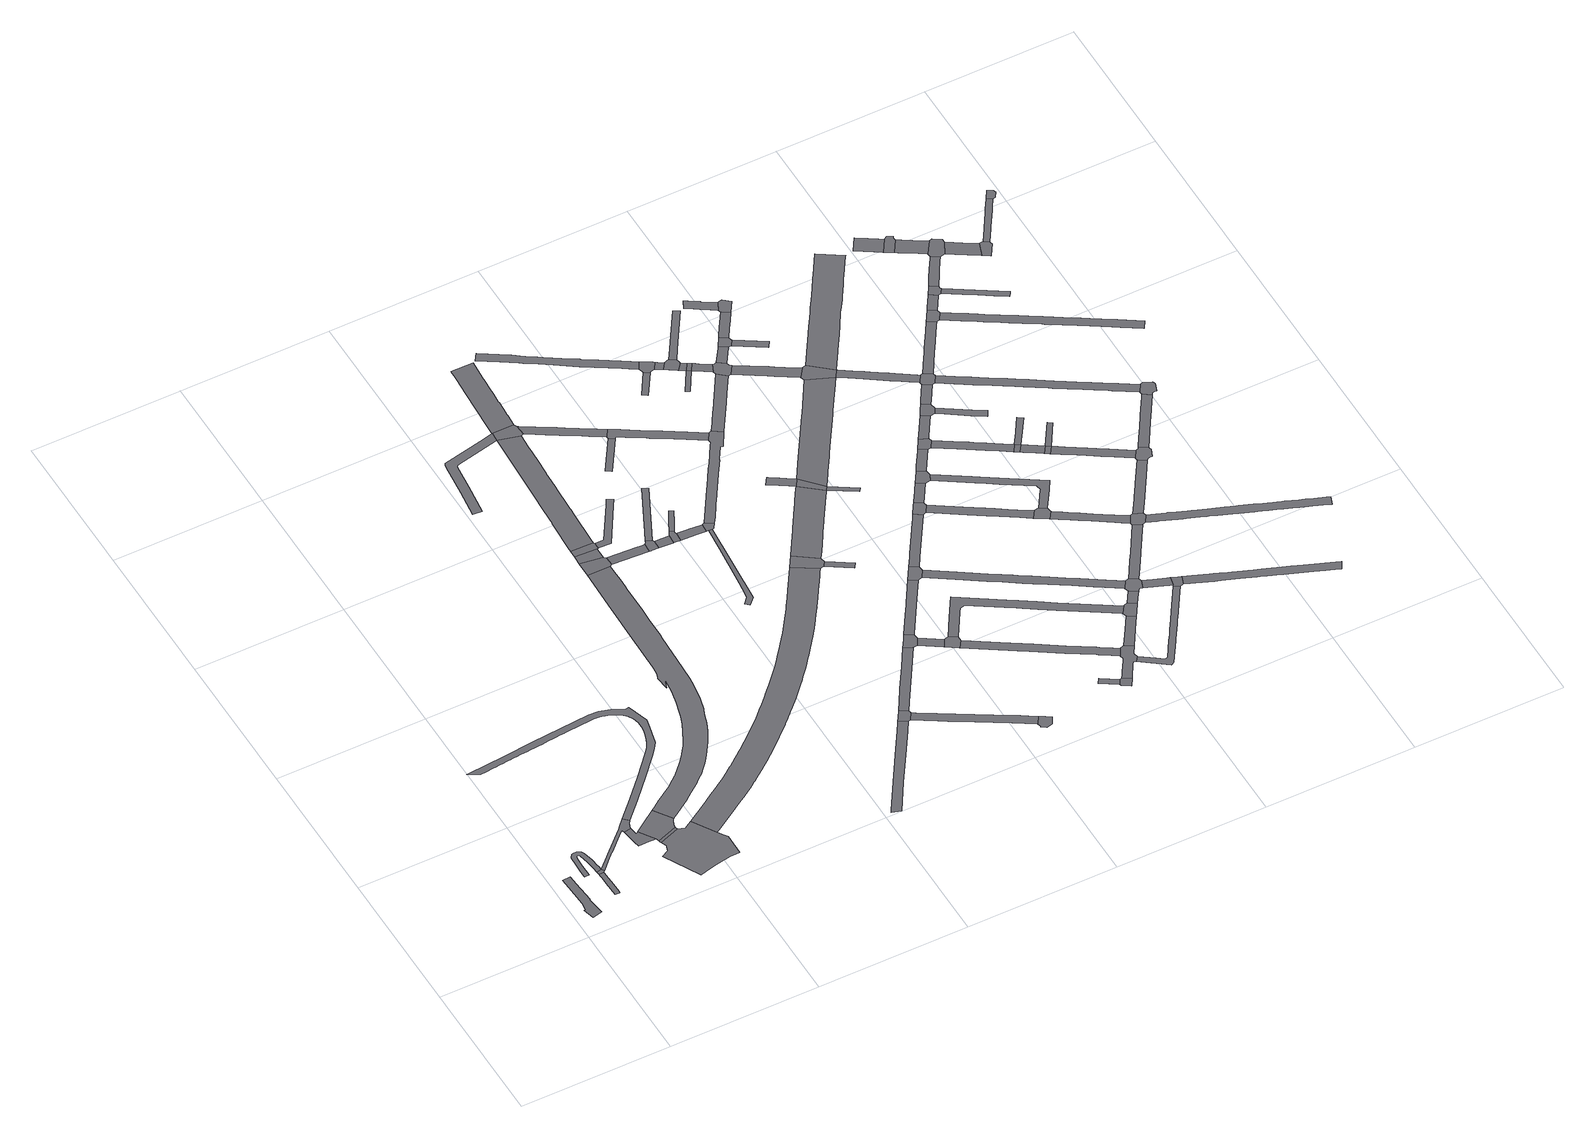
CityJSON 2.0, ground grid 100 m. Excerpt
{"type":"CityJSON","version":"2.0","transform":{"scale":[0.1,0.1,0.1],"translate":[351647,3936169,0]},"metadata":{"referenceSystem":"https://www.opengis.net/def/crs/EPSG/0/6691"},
"CityObjects":{
"road1":{"type":"Road","attributes":{"RoadStructureAttribute.sectionType":"1"},"geometry":[{"type":"MultiSurface","lod":"1","boundaries":[[[0,1,2,3,4,5,6,7,8,9,10,11,12,13,14,15]]]}]},
"road2":{"type":"Road","attributes":{"RoadStructureAttribute.sectionType":"1"},"geometry":[{"type":"MultiSurface","lod":"1","boundaries":[[[16,17,18,19,20,21,22,23,24,25,26]]]}]},
"road3":{"type":"Road","attributes":{"RoadStructureAttribute.sectionType":"1"},"geometry":[{"type":"MultiSurface","lod":"1","boundaries":[[[27,28,29,30,31,32,33,34,35,36,37,38,39,40,41,42,43,44,45,46,47,48,49,50,51,52,53,54]]]}]},
"road4":{"type":"Road","geometry":[{"type":"MultiSurface","lod":"1","boundaries":[[[16,26,55,56,27,54]]]}]},
"road5":{"type":"Road","attributes":{"RoadStructureAttribute.sectionType":"1"},"geometry":[{"type":"MultiSurface","lod":"1","boundaries":[[[57,58,59,60,61,62,63,64,65,66,67,68,69,70,71,72,73,27,56]]]}]},
"road6":{"type":"Road","geometry":[{"type":"MultiSurface","lod":"1","boundaries":[[[62,74,75,76,77,78,79,80,81,82,83,63]]]}]},
"road7":{"type":"Road","attributes":{"RoadStructureAttribute.sectionType":"1"},"geometry":[{"type":"MultiSurface","lod":"1","boundaries":[[[68,84,85,86,87,88,89,90,91,92,93,94,95,96,97,98,99,100,101,102,103,104,105,106,107,108,109,110,111,112,113,114,115,116,117,118,119,120,121,122,123,124,125,126,127,128,129,130,131,132,133,134,135,136,137,138,139,140,141,142,143,144,145,146,147,148,149,150,151,152,153,154,155,156,157,158,69]]]}]},
"road8":{"type":"Road","attributes":{"RoadStructureAttribute.sectionType":"1"},"geometry":[{"type":"MultiSurface","lod":"1","boundaries":[[[159,160,161,162,163]]]}]},
"road9":{"type":"Road","geometry":[{"type":"MultiSurface","lod":"1","boundaries":[[[164,165,80,79,166,159,163,167,168,169,170,171,172]]]}]},
"road10":{"type":"Road","geometry":[{"type":"MultiSurface","lod":"1","boundaries":[[[173,174,175,176,177,178,179,180,181,182,183,184,185,162,161,186,187,188,189,190]]]}]},
"road11":{"type":"Road","attributes":{"RoadStructureAttribute.sectionType":"1"},"geometry":[{"type":"MultiSurface","lod":"1","boundaries":[[[191,192,193,194,195,196,197,198,199,200,201,202,203,204,205,206,207,208,209,210,211,212,213,214,215,216,217,218,219,220,221,222,164,172,223,224,225,226,227,228,229,230,231,232,233,234,235,236,237,238,239,240,241,242,243,244,245,246,247,248,249,250,251,252,253,254]]]}]},
"road12":{"type":"Road","attributes":{"RoadStructureAttribute.sectionType":"1"},"geometry":[{"type":"MultiSurface","lod":"1","boundaries":[[[182,255,256,257,258,259,260,261,262,263,264,265,266,267,268,269,270,271,272,273,274,275,276,277,278,279,280,281,282,283,284,285,286,287,288,289,290,291,292,293,294,295,296,297,298,299,300,301,302,303,304,305,306,307,308,309,310,311,312,313,314,315,316,317,318,319,320,321,322,323,324,325,326,327,328,329,330,331,332,333,334,335,336,337,338,339,340,341,342,343,344,345,346,347,348,349,350,351,352,353,354,355,356,357,183]]]}]},
"road13":{"type":"Road","geometry":[{"type":"MultiSurface","lod":"1","boundaries":[[[191,254,358,359,360,361]]]}]},
"road14":{"type":"Road","attributes":{"RoadStructureAttribute.sectionType":"1"},"geometry":[{"type":"MultiSurface","lod":"1","boundaries":[[[360,362,363,364,361]]]}]},
"road15":{"type":"Road","geometry":[{"type":"MultiSurface","lod":"1","boundaries":[[[365,366,364,363,367,368]]]}]},
"road16":{"type":"Road","attributes":{"RoadStructureAttribute.sectionType":"1"},"geometry":[{"type":"MultiSurface","lod":"1","boundaries":[[[369,370,371,372,373,374,375,376,377,378,379,380,381,382]]]}]},
"road17":{"type":"Road","attributes":{"RoadStructureAttribute.sectionType":"1"},"geometry":[{"type":"MultiSurface","lod":"1","boundaries":[[[383,384,385,386,387,388,389,390,391,392,393,394,395]]]}]},
"road18":{"type":"Road","attributes":{"RoadStructureAttribute.sectionType":"1"},"geometry":[{"type":"MultiSurface","lod":"1","boundaries":[[[396,397,398,399,400,359,358,401,402]]]}]},
"road19":{"type":"Road","attributes":{"RoadStructureAttribute.sectionType":"1"},"geometry":[{"type":"MultiSurface","lod":"1","boundaries":[[[403,404,405,406,407,408,409,410,411,366,365,412,413,414,415,416,417,418,419,420,421,422,423,424,425,426,381]]]}]},
"road20":{"type":"Road","attributes":{"RoadStructureAttribute.sectionType":"1"},"geometry":[{"type":"MultiSurface","lod":"1","boundaries":[[[367,427,428,429,430,431,432,433,434,435,436,368]]]}]},
"road21":{"type":"Road","geometry":[{"type":"MultiSurface","lod":"1","boundaries":[[[437,438,439,440,402,401,441,442,443]]]}]},
"road22":{"type":"Road","geometry":[{"type":"MultiSurface","lod":"1","boundaries":[[[381,426,444,445,446,382]]]}]},
"road23":{"type":"Road","geometry":[{"type":"MultiSurface","lod":"1","boundaries":[[[447,448,449,388,387,450,451]]]}]},
"road24":{"type":"Road","attributes":{"RoadStructureAttribute.sectionType":"1"},"geometry":[{"type":"MultiSurface","lod":"1","boundaries":[[[452,453,454,455,456,437,443]]]}]},
"road25":{"type":"Road","geometry":[{"type":"MultiSurface","lod":"1","boundaries":[[[453,457,458,459,460,461,462,454]]]}]},
"road26":{"type":"Road","attributes":{"RoadStructureAttribute.sectionType":"1"},"geometry":[{"type":"MultiSurface","lod":"1","boundaries":[[[463,464,465,466,467,468,469,382,446,470,471,472,473,474,475,476,477,478,479,480,481,482]]]}]},
"road27":{"type":"Road","attributes":{"RoadStructureAttribute.sectionType":"1"},"geometry":[{"type":"MultiSurface","lod":"1","boundaries":[[[483,484,485,439,438]]]}]},
"road28":{"type":"Road","attributes":{"RoadStructureAttribute.sectionType":"1"},"geometry":[{"type":"MultiSurface","lod":"1","boundaries":[[[486,487,488,489,490,491,492,493,494]]]}]},
"road29":{"type":"Road","attributes":{"RoadStructureAttribute.sectionType":"1"},"geometry":[{"type":"MultiSurface","lod":"1","boundaries":[[[495,496,497,498,462,461]]]}]},
"road30":{"type":"Road","attributes":{"RoadStructureAttribute.sectionType":"1"},"geometry":[{"type":"MultiSurface","lod":"1","boundaries":[[[499,500,459,458,501,502,503,504]]]}]},
"road31":{"type":"Road","attributes":{"RoadStructureAttribute.sectionType":"1"},"geometry":[{"type":"MultiSurface","lod":"1","boundaries":[[[505,506,507,508,509,510,511,512,513,448,447]]]}]},
"road32":{"type":"Road","attributes":{"RoadStructureAttribute.sectionType":"1"},"geometry":[{"type":"MultiSurface","lod":"1","boundaries":[[[514,515,516,517,518,519,520,521,522,523,524,525,526,445,444,527,528,529,530,531,532,533,534,535,536,537,538,539,540,541]]]}]},
"road33":{"type":"Road","attributes":{"RoadStructureAttribute.sectionType":"1"},"geometry":[{"type":"MultiSurface","lod":"1","boundaries":[[[450,542,543,544,545,546,547,548,549,550,551,552,553,554,555,556,557,558,451]]]}]},
"road34":{"type":"Road","geometry":[{"type":"MultiSurface","lod":"1","boundaries":[[[559,560,561,562]]]}]},
"road35":{"type":"Road","geometry":[{"type":"MultiSurface","lod":"1","boundaries":[[[503,486,494,563,564,565,504]]]}]},
"road36":{"type":"Road","geometry":[{"type":"MultiSurface","lod":"1","boundaries":[[[566,567,568,510,509,569,570,571]]]}]},
"road37":{"type":"Road","geometry":[{"type":"MultiSurface","lod":"1","boundaries":[[[314,572,573,574,575,315]]]}]},
"road38":{"type":"Road","attributes":{"RoadStructureAttribute.sectionType":"1"},"geometry":[{"type":"MultiSurface","lod":"1","boundaries":[[[576,570,569,577]]]}]},
"road39":{"type":"Road","geometry":[{"type":"MultiSurface","lod":"1","boundaries":[[[578,579,580,551,550,581,582,583,584,585]]]}]},
"road40":{"type":"Road","attributes":{"RoadStructureAttribute.sectionType":"1"},"geometry":[{"type":"MultiSurface","lod":"1","boundaries":[[[586,587,588,589,590,591,592,593,594,595,596,597,565,564,598,599,600,601,602,603,604,605,606,607,608,609,610,611,612,613]]]}]},
"road41":{"type":"Road","attributes":{"RoadStructureAttribute.sectionType":"1"},"geometry":[{"type":"MultiSurface","lod":"1","boundaries":[[[614,615,616,617,618,619,620,621,622,541,540,562,561,623,624,625,626,627,628,629,630,631,632,633,588,587]]]}]},
"road42":{"type":"Road","attributes":{"RoadStructureAttribute.sectionType":"1"},"geometry":[{"type":"MultiSurface","lod":"1","boundaries":[[[634,635,636,637,638,639,640,641,642,643,644,645,646,647,648,649,650,651,652,653,654,655,656,657,658,659,660,661,662,663,664,665]]]}]},
"road43":{"type":"Road","attributes":{"RoadStructureAttribute.sectionType":"1"},"geometry":[{"type":"MultiSurface","lod":"1","boundaries":[[[572,666,667,573]]]}]},
"road44":{"type":"Road","geometry":[{"type":"MultiSurface","lod":"1","boundaries":[[[668,669,670,576,577,671]]]}]},
"road45":{"type":"Road","attributes":{"RoadStructureAttribute.sectionType":"1"},"geometry":[{"type":"MultiSurface","lod":"1","boundaries":[[[672,673,674,675,676,677,678,566,571]]]}]},
"road46":{"type":"Road","attributes":{"RoadStructureAttribute.sectionType":"1"},"geometry":[{"type":"MultiSurface","lod":"1","boundaries":[[[679,680,681,682,683,684,685,686,687,575,574,688,689,690,691,692,693,694,695,696,697,698,699]]]}]},
"road47":{"type":"Road","attributes":{"RoadStructureAttribute.sectionType":"1"},"geometry":[{"type":"MultiSurface","lod":"1","boundaries":[[[700,701,702,703,704,705,706,707,708,679]]]}]},
"road48":{"type":"Road","attributes":{"RoadStructureAttribute.sectionType":"1"},"geometry":[{"type":"MultiSurface","lod":"1","boundaries":[[[709,710,711,712]]]}]},
"road49":{"type":"Road","geometry":[{"type":"MultiSurface","lod":"1","boundaries":[[[713,714,715,716,675,674,717]]]}]},
"road50":{"type":"Road","geometry":[{"type":"MultiSurface","lod":"1","boundaries":[[[718,700,679,699]]]}]},
"road51":{"type":"Road","geometry":[{"type":"MultiSurface","lod":"1","boundaries":[[[719,720,721,722,723,647,646,724,709,712]]]}]},
"road52":{"type":"Road","attributes":{"RoadStructureAttribute.sectionType":"1"},"geometry":[{"type":"MultiSurface","lod":"1","boundaries":[[[725,726,727,728,729,730,731,732,733,734,735,736,737,738,739,740,741,742,668,671]]]}]},
"road53":{"type":"Road","attributes":{"RoadStructureAttribute.sectionType":"1"},"geometry":[{"type":"MultiSurface","lod":"1","boundaries":[[[743,721,720,744,745]]]}]},
"road54":{"type":"Road","attributes":{"RoadStructureAttribute.sectionType":"1"},"geometry":[{"type":"MultiSurface","lod":"1","boundaries":[[[746,747,748,749,750,751]]]}]},
"road55":{"type":"Road","geometry":[{"type":"MultiSurface","lod":"1","boundaries":[[[752,753,754,755,756,757,758,759,760,761,586,613]]]}]},
"road56":{"type":"Road","geometry":[{"type":"MultiSurface","lod":"1","boundaries":[[[744,762,763,764,765,766,767,768,745]]]}]},
"road57":{"type":"Road","attributes":{"RoadStructureAttribute.sectionType":"1"},"geometry":[{"type":"MultiSurface","lod":"1","boundaries":[[[769,770,771,772]]]}]},
"road58":{"type":"Road","attributes":{"RoadStructureAttribute.sectionType":"1"},"geometry":[{"type":"MultiSurface","lod":"1","boundaries":[[[773,774,718,699]]]}]},
"road59":{"type":"Road","attributes":{"RoadStructureAttribute.sectionType":"1"},"geometry":[{"type":"MultiSurface","lod":"1","boundaries":[[[714,775,776,777,778,779,780,781,782,783,715]]]}]},
"road60":{"type":"Road","attributes":{"RoadStructureAttribute.sectionType":"1"},"geometry":[{"type":"MultiSurface","lod":"1","boundaries":[[[751,784,765,764]]]}]},
"road61":{"type":"Road","geometry":[{"type":"MultiSurface","lod":"1","boundaries":[[[750,785,784,751]]]}]},
"road62":{"type":"Road","geometry":[{"type":"MultiSurface","lod":"1","boundaries":[[[772,771,786,787,788,789]]]}]},
"road63":{"type":"Road","attributes":{"RoadStructureAttribute.sectionType":"1"},"geometry":[{"type":"MultiSurface","lod":"1","boundaries":[[[790,791,792,793,794,795,796,797,798,799,800,670,669,801,802,803,804,805,806,807,808,809,810,811,812]]]}]},
"road64":{"type":"Road","attributes":{"RoadStructureAttribute.sectionType":"1"},"geometry":[{"type":"MultiSurface","lod":"1","boundaries":[[[813,814,815,785,750,816,817]]]}]},
"road65":{"type":"Road","attributes":{"RoadStructureAttribute.sectionType":"1"},"geometry":[{"type":"MultiSurface","lod":"1","boundaries":[[[767,818,819,820,821,822,823,824,768]]]}]},
"road66":{"type":"Road","geometry":[{"type":"MultiSurface","lod":"1","boundaries":[[[825,826,827,828,813,817,756,755,829,830]]]}]},
"road67":{"type":"Road","geometry":[{"type":"MultiSurface","lod":"1","boundaries":[[[788,831,832,833,834,835,836,837,838,839,735,734,840,841,842,843,844,789]]]}]},
"road68":{"type":"Road","geometry":[{"type":"MultiSurface","lod":"1","boundaries":[[[845,846,847,778,777,848,849,850,851]]]}]},
"road69":{"type":"Road","attributes":{"RoadStructureAttribute.sectionType":"1"},"geometry":[{"type":"MultiSurface","lod":"1","boundaries":[[[852,853,854,855,856,857,858,859,700,718,860,861,862,863,864,865,866,867,868,869,870,871,872]]]}]},
"road70":{"type":"Road","attributes":{"RoadStructureAttribute.sectionType":"1"},"geometry":[{"type":"MultiSurface","lod":"1","boundaries":[[[873,874,875,876,877,878,879,880,881,882,883,884,885,886,887,888,889,890,891,892,893,894,895,896,897,898,899,713,717]]]}]},
"road71":{"type":"Road","attributes":{"RoadStructureAttribute.sectionType":"1"},"geometry":[{"type":"MultiSurface","lod":"1","boundaries":[[[900,901,902,903,904,827,826]]]}]},
"road72":{"type":"Road","attributes":{"RoadStructureAttribute.sectionType":"1"},"geometry":[{"type":"MultiSurface","lod":"1","boundaries":[[[905,906,907,908,909,845,851]]]}]},
"road73":{"type":"Road","geometry":[{"type":"MultiSurface","lod":"1","boundaries":[[[910,911,912,913,902,901]]]}]},
"road74":{"type":"Road","attributes":{"RoadStructureAttribute.sectionType":"1"},"geometry":[{"type":"MultiSurface","lod":"1","boundaries":[[[829,914,915,916,917,918,919,920,921,830]]]}]},
"road75":{"type":"Road","attributes":{"RoadStructureAttribute.sectionType":"1"},"geometry":[{"type":"MultiSurface","lod":"1","boundaries":[[[922,923,924,925,926,927,928,839,838]]]}]},
"road76":{"type":"Road","geometry":[{"type":"MultiSurface","lod":"1","boundaries":[[[929,907,906,930,931,932,933]]]}]},
"road77":{"type":"Road","attributes":{"RoadStructureAttribute.sectionType":"1"},"geometry":[{"type":"MultiSurface","lod":"1","boundaries":[[[934,935,936,937,938,939,940,941,942,943,850,849,944,945,946,947,948,949,950]]]}]},
"road78":{"type":"Road","attributes":{"RoadStructureAttribute.sectionType":"1"},"geometry":[{"type":"MultiSurface","lod":"1","boundaries":[[[910,951,952,911]]]}]},
"road79":{"type":"Road","attributes":{"RoadStructureAttribute.sectionType":"1"},"geometry":[{"type":"MultiSurface","lod":"1","boundaries":[[[953,954,913,912,955,956,957,958,959,960]]]}]},
"road80":{"type":"Road","attributes":{"RoadStructureAttribute.sectionType":"1"},"geometry":[{"type":"MultiSurface","lod":"1","boundaries":[[[961,962,963,964,965,966,967,968,969,970]]]}]},
"road81":{"type":"Road","attributes":{"RoadStructureAttribute.sectionType":"1"},"geometry":[{"type":"MultiSurface","lod":"1","boundaries":[[[971,972,973,933,932,974,975]]]}]},
"road82":{"type":"Road","geometry":[{"type":"MultiSurface","lod":"1","boundaries":[[[925,976,977,978,979,790,812,926]]]}]},
"road83":{"type":"Road","attributes":{"RoadStructureAttribute.sectionType":"1"},"geometry":[{"type":"MultiSurface","lod":"1","boundaries":[[[980,981,982,983,984,985,986,987,988,989,836,835,990,991,992,993,994,995,996,997,998,999]]]}]},
"road84":{"type":"Road","geometry":[{"type":"MultiSurface","lod":"1","boundaries":[[[964,960,959,1000,1001,965]]]}]},
"road85":{"type":"Road","geometry":[{"type":"MultiSurface","lod":"1","boundaries":[[[917,916,852,872,1002,1003]]]}]},
"road86":{"type":"Road","attributes":{"RoadStructureAttribute.sectionType":"1"},"geometry":[{"type":"MultiSurface","lod":"1","boundaries":[[[978,977,1004,1005,1006]]]}]},
"road87":{"type":"Road","geometry":[{"type":"MultiSurface","lod":"1","boundaries":[[[974,1007,1008,1009,1010,1011,1012,975]]]}]},
"road88":{"type":"Road","attributes":{"RoadStructureAttribute.sectionType":"1"},"geometry":[{"type":"MultiSurface","lod":"1","boundaries":[[[1013,1014,1015,1016,1017,1018,1019,931,930,1020,1021,1022,1023,1024,1025,1026,1027]]]}]},
"road89":{"type":"Road","geometry":[{"type":"MultiSurface","lod":"1","boundaries":[[[1005,1028,1029,1030,1031,1032,1033,886,885,1006]]]}]},
"road90":{"type":"Road","geometry":[{"type":"MultiSurface","lod":"1","boundaries":[[[950,949,1034,1035,1036,1013,1027]]]}]},
"road91":{"type":"Road","attributes":{"RoadStructureAttribute.sectionType":"1"},"geometry":[{"type":"MultiSurface","lod":"1","boundaries":[[[1009,1037,1038,1039,1040,1010]]]}]},
"road92":{"type":"Road","attributes":{"RoadStructureAttribute.sectionType":"1"},"geometry":[{"type":"MultiSurface","lod":"1","boundaries":[[[1041,1042,1043,1044,1045,1046,1031,1030]]]}]},
"road93":{"type":"Road","attributes":{"RoadStructureAttribute.sectionType":"1"},"geometry":[{"type":"MultiSurface","lod":"1","boundaries":[[[1047,1048,1049,1050,1051,1052,1053,1054,1008,1007,1055,1056,1057,1058]]]}]},
"road94":{"type":"Road","attributes":{"RoadStructureAttribute.sectionType":"1"},"geometry":[{"type":"MultiSurface","lod":"1","boundaries":[[[1059,1060,1061,1062,1063,1064,1065,1066,1067,1068,1069,1070,1071,1072,1073,1074,1075,1002,872]]]}]},
"road95":{"type":"Road","geometry":[{"type":"MultiSurface","lod":"1","boundaries":[[[1076,1077,1078,1079,1080,1081,1082,1039,1038]]]}]},
"road96":{"type":"Road","attributes":{"RoadStructureAttribute.sectionType":"1"},"geometry":[{"type":"MultiSurface","lod":"1","boundaries":[[[1032,1083,1084,1085,1086,1087,1088,1089,1090,1091,1092,1033]]]}]},
"road97":{"type":"Road","geometry":[{"type":"MultiSurface","lod":"1","boundaries":[[[998,1093,1094,1095,1096,1044,1043,999]]]}]},
"road98":{"type":"Road","attributes":{"RoadStructureAttribute.sectionType":"1"},"geometry":[{"type":"MultiSurface","lod":"1","boundaries":[[[1097,1098,1099,1100,1101,1102,1103,1104,1105,1036,1035,1106,1107,1108,1109,1110,1111,1112,1113]]]}]},
"road99":{"type":"Road","attributes":{"RoadStructureAttribute.sectionType":"1"},"geometry":[{"type":"MultiSurface","lod":"1","boundaries":[[[1079,1114,1115,1116,1117,1080]]]}]},
"road100":{"type":"Road","attributes":{"RoadStructureAttribute.sectionType":"1"},"geometry":[{"type":"MultiSurface","lod":"1","boundaries":[[[1076,1118,1119,1120,1121,1122,1077]]]}]},
"road101":{"type":"Road","attributes":{"RoadStructureAttribute.sectionType":"1"},"geometry":[{"type":"MultiSurface","lod":"1","boundaries":[[[1123,1124,1125,1126,1127,1128,1129,1130,1131,1132,1133,1134,1135,1003,1002,1136,1137,1138,1139,1140,1141,1142,1143,1144,1145,1146,1147,1148,1149,1150,1151,1152,1153,1154,1155,1156,1157,1158]]]}]},
"road102":{"type":"Road","geometry":[{"type":"MultiSurface","lod":"1","boundaries":[[[1159,1160,1047,1058]]]}]},
"road103":{"type":"Road","geometry":[{"type":"MultiSurface","lod":"1","boundaries":[[[1161,1162,1066,1065,1116,1115,1163,1164]]]}]},
"road104":{"type":"Road","attributes":{"RoadStructureAttribute.sectionType":"1"},"geometry":[{"type":"MultiSurface","lod":"1","boundaries":[[[1159,1165,1166,1167,1168,1169,1170,1171,1172,1173,1160]]]}]},
"road105":{"type":"Road","geometry":[{"type":"MultiSurface","lod":"1","boundaries":[[[1090,1089,1174,1175,1176,1177,1113,1112]]]}]},
"road106":{"type":"Road","attributes":{"RoadStructureAttribute.sectionType":"1"},"geometry":[{"type":"MultiSurface","lod":"1","boundaries":[[[1160,1178,1179,1180,1181,1182,1047]]]}]},
"road107":{"type":"Road","geometry":[{"type":"MultiSurface","lod":"1","boundaries":[[[1183,1169,1168,1184,1185]]]}]},
"road108":{"type":"Road","attributes":{"RoadStructureAttribute.sectionType":"1"},"geometry":[{"type":"MultiSurface","lod":"1","boundaries":[[[1186,1187,1169,1183]]]}]},
"road109":{"type":"Road","attributes":{"RoadStructureAttribute.sectionType":"1"},"geometry":[{"type":"MultiSurface","lod":"1","boundaries":[[[1188,1189,1190,1191,1192,1193,1194,1195,1196,1197,1198,1199,1200,1201,1202,1203,1162,1161]]]}]},
"road110":{"type":"Road","attributes":{"RoadStructureAttribute.sectionType":"1"},"geometry":[{"type":"MultiSurface","lod":"1","boundaries":[[[1204,1205,1206,1207,1177,1176,1208,1209,1210,1211,1212,1213,1214]]]}]},
"road111":{"type":"Road","attributes":{"RoadStructureAttribute.sectionType":"1"},"geometry":[{"type":"MultiSurface","lod":"1","boundaries":[[[1215,1216,1217,1218,1219,1220,1221,1222,1223,1224,1225,1226,1227,1228,1229,1230,1231,1232,1183,1185]]]}]},
"road112":{"type":"Road","attributes":{"RoadStructureAttribute.sectionType":"1"},"geometry":[{"type":"MultiSurface","lod":"1","boundaries":[[[1233,1234,1235,1236,1237,1238,1239,1240,1241,1242,1243,1244,1245,1246,1247,1094,1093,1248,1249,1250,1251,1252,1253,1254,1255,1256,1257,1258,1259,1260,1261,1262,1263,1264]]]}]},
"road113":{"type":"Road","geometry":[{"type":"MultiSurface","lod":"1","boundaries":[[[1265,1266,1267,1268,1269,1193,1192,1270]]]}]},
"road114":{"type":"Road","attributes":{"RoadStructureAttribute.sectionType":"1"},"geometry":[{"type":"MultiSurface","lod":"1","boundaries":[[[1163,1271,1272,1273,1274,1275,1276,1277,1278,1279,1280,1281,1282,1283,1284,1285,1286,1287,1288,1289,1290,1291,1292,1293,1294,1295,1296,1297,1298,1299,1300,1301,1302,1303,1304,1305,1306,1307,1308,1164]]]}]},
"road115":{"type":"Road","attributes":{"RoadStructureAttribute.sectionType":"1"},"geometry":[{"type":"MultiSurface","lod":"1","boundaries":[[[1309,1310,1311,1312,1313,1314,1267,1266]]]}]},
"road116":{"type":"Road","geometry":[{"type":"MultiSurface","lod":"1","boundaries":[[[1315,1316,1223,1222,1214,1213,1317,1318,1319,1320,1321]]]}]},
"road117":{"type":"Road","attributes":{"RoadStructureAttribute.sectionType":"1"},"geometry":[{"type":"MultiSurface","lod":"1","boundaries":[[[1322,1323,1324,1325,1326,1327,1328,1329,1330]]]}]},
"road118":{"type":"Road","geometry":[{"type":"MultiSurface","lod":"1","boundaries":[[[1331,1332,1333,1334,1335,1311,1310,1336]]]}]},
"road119":{"type":"Road","attributes":{"RoadStructureAttribute.sectionType":"1"},"geometry":[{"type":"MultiSurface","lod":"1","boundaries":[[[1337,1338,1339,1340,1341,1342,1343,1344,1345,1346,1347,1348,1349,1350,1351,1352,1353,1354,1355,1356,1357,1358,1359,1360,1361,1362,1363,1364,1365,1366,1367,1368,1369,1370,1371,1372,1373,1374,1375,1376,1377,1378,1379,1380,1381,1382,1383,1384,1385,1386,1387,1388,1389,1390,1175,1174]]]}]},
"road120":{"type":"Road","geometry":[{"type":"MultiSurface","lod":"1","boundaries":[[[1330,1329,1391,1392,1393,1394,1395,1396]]]}]},
"road121":{"type":"Road","attributes":{"RoadStructureAttribute.sectionType":"1"},"geometry":[{"type":"MultiSurface","lod":"1","boundaries":[[[1333,1397,1398,1399,1400,1401,1402,1403,1404,1405,1334]]]}]},
"road122":{"type":"Road","attributes":{"RoadStructureAttribute.sectionType":"1"},"geometry":[{"type":"MultiSurface","lod":"1","boundaries":[[[1406,1407,1408,1409,1410,1411,1315,1321,1412,1413,1414,1415,1416,1417]]]}]},
"road123":{"type":"Road","attributes":{"RoadStructureAttribute.sectionType":"1"},"geometry":[{"type":"MultiSurface","lod":"1","boundaries":[[[1418,1419,1420,1421,1393,1392,1422,1423,1424,1425]]]}]},
"road124":{"type":"Road","attributes":{"RoadStructureAttribute.sectionType":"1"},"geometry":[{"type":"MultiSurface","lod":"1","boundaries":[[[1426,1427,1428,1429,1430,1431,1432,1433,1331,1336]]]}]},
"road125":{"type":"Road","geometry":[{"type":"MultiSurface","lod":"1","boundaries":[[[1424,1402,1401,1434,1435,1436,1437,1425]]]}]},
"road126":{"type":"Road","attributes":{"RoadStructureAttribute.sectionType":"1"},"geometry":[{"type":"MultiSurface","lod":"1","boundaries":[[[1438,1439,1440,1441,1442,1443,1444,1445,1446,1447,1448,1449,1450,1451,1452,1453,1454,1455,1456,1457,1458,1459,1460,1461,1462,1463,1464,1465,1466,1467,1468,1469,1470,1471,1472,1473,1474,1475,1476,1477,1478,1479,1480,1481,1265,1270]]]}]},
"road127":{"type":"Road","geometry":[{"type":"MultiSurface","lod":"1","boundaries":[[[1482,1483,1484,1291,1290,1417,1416,1485,1486,1487]]]}]},
"road128":{"type":"Road","attributes":{"RoadStructureAttribute.sectionType":"1"},"geometry":[{"type":"MultiSurface","lod":"1","boundaries":[[[1488,1435,1434,1489,1490,1491,1492,1493,1494]]]}]},
"road129":{"type":"Road","geometry":[{"type":"MultiSurface","lod":"1","boundaries":[[[1493,1495,1496,1497,1498,1499,1494]]]}]},
"road130":{"type":"Road","attributes":{"RoadStructureAttribute.sectionType":"1"},"geometry":[{"type":"MultiSurface","lod":"1","boundaries":[[[1500,1501,1502,1503,1499,1498,1504,1505,1506,1507,1508,1509,1510]]]}]},
"road131":{"type":"Road","geometry":[{"type":"MultiSurface","lod":"1","boundaries":[[[1509,1511,1512,1513,1514,1510]]]}]}
},
"vertices":[
[166,141,0],[153,248,0],[151,263,0],[156,264,0],[148,360,0],[146,374,0],[138,477,0],[88,472,0],[91,409,0],[94,353,0],[95,348,0],[100,258,0],[99,249,0],[93,200,0],[83,201,0],[100,126,0],
[298,412,0],[298,406,0],[300,380,0],[302,330,0],[303,225,0],[335,225,0],[335,235,0],[334,331,0],[331,384,0],[330,408,0],[330,415,0],
[328,441,0],[325,475,0],[324,482,0],[318,534,0],[303,603,0],[294,623,0],[271,636,0],[254,636,0],[233,631,0],[218,609,0],[214,536,0],[212,481,0],[214,445,0],[214,434,0],[244,437,0],[244,480,0],[246,535,0],[248,588,0],[249,598,0],[252,603,0],[257,604,0],[263,604,0],[269,601,0],[272,593,0],[286,529,0],[287,522,0],[293,472,0],[296,438,0],
[332,417,0],[342,426,0],
[398,481,0],[448,530,0],[451,532,0],[550,626,0],[586,660,0],[590,640,0],[640,648,0],[641,657,0],[643,665,0],[646,675,0],[650,683,0],[664,705,0],[632,736,0],[583,685,0],[572,675,0],[441,548,0],[385,494,0],
[600,575,0],[606,537,0],[612,502,0],[631,502,0],[666,502,0],[730,502,0],[660,602,0],[655,598,0],[646,592,0],[646,595,0],
[777,822,0],[860,911,0],[908,962,0],[1036,1102,0],[1067,1141,0],[1098,1183,0],[1126,1303,0],[1141,1365,0],[1094,1503,0],[1077,1503,0],[1059,1505,0],[997,1540,0],[926,1562,0],[862,1566,0],[663,1549,0],[465,1532,0],[264,1513,0],[17,1491,0],[1,1491,0],[73,1451,0],[105,1454,0],[111,1455,0],[156,1459,0],[181,1461,0],[206,1464,0],[231,1466,0],[256,1468,0],[269,1470,0],[281,1471,0],[306,1473,0],[331,1475,0],[355,1478,0],[380,1480,0],[405,1482,0],[430,1484,0],[455,1487,0],[467,1488,0],[481,1489,0],[506,1491,0],[532,1493,0],[558,1496,0],[583,1498,0],[609,1500,0],[635,1503,0],[662,1505,0],[666,1506,0],[688,1507,0],[715,1510,0],[741,1512,0],[768,1514,0],[795,1516,0],[822,1518,0],[850,1521,0],[864,1522,0],[878,1521,0],[908,1519,0],[920,1518,0],[941,1512,0],[974,1502,0],[977,1501,0],[997,1490,0],[1004,1486,0],[1026,1473,0],[1029,1472,0],[1058,1443,0],[1077,1409,0],[1087,1373,0],[1088,1332,0],[1082,1288,0],[1069,1247,0],[1052,1204,0],[1032,1169,0],[1003,1132,0],[874,991,0],[746,853,0],
[737,479,0],[740,470,0],[742,462,0],[877,510,0],[874,528,0],
[820,714,0],[739,658,0],[732,494,0],[875,544,0],[877,553,0],[879,560,0],[885,573,0],[891,585,0],[900,594,0],
[835,123,0],[864,131,0],[879,135,0],[943,151,0],[1044,168,0],[1086,171,0],[1111,171,0],[1112,313,0],[1094,339,0],[1071,373,0],[974,526,0],[952,511,0],[924,496,0],[755,427,0],[757,420,0],[744,383,0],[698,360,0],[823,120,0],
[1392,2551,0],[1390,2459,0],[1386,2279,0],[1380,1980,0],[1375,1721,0],[1373,1685,0],[1369,1662,0],[1368,1655,0],[1357,1628,0],[1366,1535,0],[1382,1580,0],[1389,1586,0],[1381,1525,0],[1373,1474,0],[1359,1406,0],[1343,1343,0],[1329,1295,0],[1307,1237,0],[1280,1177,0],[1251,1118,0],[1225,1075,0],[1217,1065,0],[1188,1024,0],[1147,975,0],[1107,932,0],[1073,897,0],[1069,894,0],[1038,867,0],[995,834,0],[936,794,0],[892,764,0],[847,731,0],[940,623,0],[1030,683,0],[1086,726,0],[1154,779,0],[1178,801,0],[1216,833,0],[1231,850,0],[1271,896,0],[1281,908,0],[1311,946,0],[1350,1008,0],[1370,1039,0],[1408,1105,0],[1412,1115,0],[1438,1177,0],[1461,1246,0],[1477,1282,0],[1496,1362,0],[1515,1483,0],[1522,1537,0],[1530,1707,0],[1532,1766,0],[1536,1908,0],[1537,1921,0],[1539,2055,0],[1541,2161,0],[1544,2345,0],[1545,2359,0],[1545,2365,0],[1546,2412,0],[1544,2517,0],[1544,2547,0],
[1086,382,0],[1199,456,0],[1313,528,0],[1343,547,0],[1379,571,0],[1410,593,0],[1446,619,0],[1457,627,0],[1460,629,0],[1503,661,0],[1540,688,0],[1564,707,0],[1583,722,0],[1610,743,0],[1644,771,0],[1674,795,0],[1674,796,0],[1712,828,0],[1760,871,0],[1813,919,0],[1828,933,0],[1849,953,0],[1864,967,0],[1891,993,0],[1900,1002,0],[1913,1015,0],[1939,1040,0],[1990,1093,0],[2040,1147,0],[2066,1176,0],[2097,1209,0],[2113,1227,0],[2129,1245,0],[2162,1283,0],[2185,1311,0],[2209,1341,0],[2224,1360,0],[2235,1373,0],[2238,1377,0],[2248,1390,0],[2251,1394,0],[2297,1453,0],[2320,1485,0],[2345,1519,0],[2358,1537,0],[2360,1540,0],[2375,1560,0],[2398,1594,0],[2418,1624,0],[2435,1649,0],[2450,1672,0],[2454,1677,0],[2456,1681,0],[2473,1707,0],[2547,1826,0],[2562,1849,0],[2588,1890,0],[2597,1906,0],[2599,1908,0],[2619,1940,0],[2467,2036,0],[2441,1995,0],[2391,1916,0],[2368,1879,0],[2335,1826,0],[2301,1773,0],[2295,1764,0],[2288,1752,0],[2243,1686,0],[2178,1595,0],[2157,1567,0],[2089,1479,0],[2070,1455,0],[2044,1422,0],[2002,1373,0],[1994,1364,0],[1945,1309,0],[1910,1272,0],[1888,1247,0],[1850,1208,0],[1839,1196,0],[1817,1174,0],[1785,1142,0],[1774,1132,0],[1713,1072,0],[1674,1035,0],[1633,998,0],[1559,935,0],[1508,892,0],[1498,884,0],[1470,862,0],[1452,848,0],[1397,806,0],[1387,798,0],[1352,773,0],[1345,768,0],[1306,740,0],[1275,719,0],[1249,702,0],[1223,684,0],[1184,659,0],[1145,634,0],[1108,610,0],
[1559,2561,0],[1557,2620,0],[1542,2634,0],[1395,2655,0],
[1544,2701,0],[1544,2711,0],[1396,2715,0],
[1546,2762,0],[1397,2766,0],[1553,2711,0],[1553,2754,0],
[1432,3816,0],[1354,3799,0],[1120,3749,0],[1087,3740,0],[1081,3729,0],[1079,3712,0],[1056,3492,0],[1036,3305,0],[1095,3299,0],[1118,3508,0],[1136,3682,0],[1149,3693,0],[1445,3757,0],[1448,3818,0],
[2104,3,0],[2225,200,0],[2366,424,0],[2442,546,0],[2483,614,0],[2432,645,0],[2423,631,0],[2391,578,0],[2315,456,0],[2174,232,0],[2054,35,0],[2051,32,0],[2046,24,0],
[1799,2606,0],[1784,2607,0],[1759,2608,0],[1696,2612,0],[1629,2616,0],[1803,2545,0],[1807,2606,0],
[1445,3748,0],[1437,3588,0],[1421,3239,0],[1417,3161,0],[1411,3037,0],[1410,3019,0],[1409,3013,0],[1408,2995,0],[1398,2799,0],[1548,2806,0],[1556,3015,0],[1558,3062,0],[1558,3070,0],[1560,3113,0],[1565,3237,0],[1567,3261,0],[1571,3363,0],[1571,3369,0],[1572,3386,0],[1577,3499,0],[1580,3573,0],[1581,3603,0],[1582,3624,0],[1586,3719,0],
[1562,2711,0],[1637,2710,0],[1794,2967,0],[1820,3009,0],[1808,3017,0],[1783,3032,0],[1774,3017,0],[1757,2989,0],[1613,2753,0],[1561,2754,0],
[1867,2602,0],[1860,2613,0],[1824,2630,0],[1816,2613,0],[1816,2544,0],[1818,2544,0],[1864,2542,0],
[1604,3727,0],[1602,3799,0],[1591,3817,0],
[2529,689,0],[2477,720,0],[2445,667,0],[2501,619,0],[2533,670,0],
[1876,2541,0],[1962,2536,0],[1964,2596,0],[1910,2600,0],[1877,2601,0],
[1965,2536,0],[2008,2534,0],[2012,2593,0],[2009,2606,0],[2008,2614,0],[1982,2628,0],
[1473,4371,0],[1473,4360,0],[1473,4333,0],[1471,4305,0],[1464,4169,0],[1450,3897,0],[1447,3830,0],[1596,3903,0],[1597,3918,0],[1597,3922,0],[1602,4018,0],[1602,4025,0],[1606,4090,0],[1606,4101,0],[1607,4112,0],[1607,4121,0],[1613,4224,0],[1613,4229,0],[1618,4313,0],[1621,4369,0],
[2043,2990,0],[2007,3007,0],[1855,2693,0],
[2190,2524,0],[2177,2362,0],[2146,2067,0],[2133,1965,0],[2128,1945,0],[2095,1906,0],[2118,1882,0],[2163,1926,0],[2215,2522,0],
[2045,2682,0],[2087,2760,0],[2060,2774,0],[2019,2697,0],
[2097,2588,0],[2080,2589,0],[2071,2530,0],[2117,2528,0],[2175,2524,0],[2179,2583,0],
[2564,747,0],[2593,794,0],[2707,978,0],[2735,1024,0],[2794,1121,0],[2741,1148,0],[2660,1017,0],[2567,867,0],[2513,778,0],
[2003,3555,0],[1998,3558,0],[1997,3559,0],[1986,3566,0],[1913,3610,0],[1843,3652,0],[1833,3659,0],[1803,3677,0],[1801,3679,0],[1759,3704,0],[1695,3743,0],[1672,3757,0],[1609,3795,0],[1668,3689,0],[1719,3658,0],[1724,3655,0],[1753,3637,0],[1774,3625,0],[1789,3615,0],[1804,3606,0],[1808,3604,0],[1902,3546,0],[1938,3525,0],[1968,3506,0],[1973,3503,0],[2014,3479,0],[2026,3471,0],[2056,3523,0],
[2642,532,0],[2652,527,0],[2693,502,0],[2829,422,0],[3015,311,0],[3055,287,0],[3081,271,0],[3092,264,0],[3144,233,0],[3176,283,0],[3166,289,0],[3085,339,0],[3062,352,0],[3046,362,0],[2756,535,0],[2662,591,0],[2557,655,0],
[1887,3235,0],[1921,3213,0],[2062,3433,0],[2028,3455,0],
[2225,2522,0],[2248,2558,0],[2197,2591,0],
[2797,1238,0],[2778,1208,0],[2757,1175,0],[2824,1125,0],[2854,1177,0],[2848,1207,0],
[2648,1946,0],[2669,1980,0],[2662,2010,0],[2515,2113,0],
[2987,1090,0],[2958,1038,0],
[3247,240,0],[3211,261,0],[3195,271,0],[3149,213,0],[3151,207,0],[3147,200,0],[3181,180,0],[3217,189,0],
[2588,3215,0],[2569,3210,0],[2538,3159,0],[2541,3139,0],[2525,3113,0],[2450,2993,0],[2439,2977,0],[2426,2956,0],[2387,2892,0],[2384,2888,0],[2313,2775,0],[2308,2767,0],[2261,2578,0],[2274,2598,0],[2322,2676,0],[2353,2725,0],[2361,2738,0],[2369,2751,0],[2403,2805,0],[2425,2841,0],[2460,2896,0],[2476,2922,0],[2519,2990,0],[2522,2996,0],[2572,3076,0],[2576,3081,0],[2588,3073,0],[2650,3175,0],
[2461,3277,0],[2457,3279,0],[2455,3280,0],[2334,3354,0],[2220,3424,0],[2213,3428,0],[2122,3484,0],[2112,3490,0],[2109,3492,0],[2070,3445,0],[2083,3437,0],[2121,3414,0],[2128,3410,0],[2228,3348,0],[2241,3340,0],[2280,3317,0],[2303,3303,0],[2427,3226,0],[2429,3225,0],[2430,3225,0],
[1641,4378,0],[1764,4299,0],[1859,4238,0],[1863,4235,0],[1877,4226,0],[1955,4175,0],[2028,4126,0],[2155,4041,0],[2231,3993,0],[2368,3908,0],[2371,3906,0],[2405,3886,0],[2453,3860,0],[2481,3908,0],[2470,3914,0],[2441,3933,0],[2390,3964,0],[2385,3967,0],[2277,4036,0],[2269,4041,0],[2252,4052,0],[2190,4091,0],[2187,4094,0],[2141,4123,0],[2002,4212,0],[1999,4214,0],[1976,4230,0],[1916,4268,0],[1911,4271,0],[1847,4317,0],[1843,4319,0],[1673,4428,0],
[2802,1848,0],[2824,1881,0],
[3067,1037,0],[3068,1067,0],[3016,1097,0],[3034,987,0],
[2852,1213,0],[2973,1409,0],[3081,1580,0],[3029,1612,0],[2932,1456,0],[2922,1440,0],[2879,1371,0],
[2812,2586,0],[2802,2571,0],[2752,2491,0],[2744,2477,0],[2737,2466,0],[2718,2436,0],[2632,2299,0],[2623,2285,0],[2518,2118,0],[2676,2032,0],[2693,2058,0],[2697,2065,0],[2720,2101,0],[2806,2240,0],[2810,2245,0],[2826,2271,0],[2898,2386,0],[2906,2399,0],[2907,2400,0],[2916,2414,0],[2953,2473,0],
[2844,2637,0],[2827,2648,0],[2757,2694,0],[2700,2731,0],[2695,2734,0],[2662,2684,0],[2690,2666,0],[2729,2640,0],[2779,2608,0],
[2463,3820,0],[2367,3667,0],[2400,3646,0],[2497,3799,0],
[3140,1641,0],[3136,1670,0],[3085,1702,0],[3054,1652,0],[3109,1589,0],
[2969,2499,0],
[2501,3805,0],[2532,3812,0],[2562,3860,0],[2551,3867,0],[2528,3880,0],[2461,3830,0],
[3278,831,0],[3288,824,0],[3323,802,0],[3382,764,0],[3559,650,0],[3636,602,0],[3715,552,0],[3725,546,0],[3791,504,0],[3832,477,0],[3862,529,0],[3825,553,0],[3757,597,0],[3742,606,0],[3591,701,0],[3429,805,0],[3314,879,0],[3311,881,0],
[2573,3853,0],[2577,3784,0],[2607,3831,0],
[2688,3707,0],[2605,3569,0],[2631,3553,0],[2713,3691,0],[2716,3696,0],[2691,3712,0],
[2677,3218,0],[2773,3372,0],[2810,3432,0],[2888,3556,0],[2831,3605,0],[2708,3407,0],[2676,3356,0],[2671,3348,0],[2625,3274,0],[2622,3269,0],
[2607,3764,0],[2609,3763,0],[2652,3736,0],[2690,3782,0],[2687,3798,0],[2683,3815,0],[2644,3839,0],
[3634,379,0],[3612,345,0],[3719,277,0],[3739,311,0],
[3121,2370,0],[3137,2395,0],
[3176,1734,0],[3176,1735,0],[3358,2027,0],[3308,2061,0],[3291,2033,0],[3247,1963,0],[3242,1955,0],[3140,1790,0],[3125,1766,0],
[2722,3763,0],
[2747,3747,0],
[3723,264,0],[3774,232,0],[3807,284,0],[3754,314,0],
[4043,819,0],[3936,885,0],[3712,1028,0],[3611,1094,0],[3518,1154,0],[3501,1165,0],[3458,1193,0],[3455,1195,0],[3370,1249,0],[3183,1370,0],[3097,1230,0],[3171,1235,0],[3188,1264,0],[3224,1272,0],[3270,1242,0],[3423,1145,0],[3433,1138,0],[3483,1105,0],[3513,1086,0],[3589,1037,0],[3680,978,0],[3904,834,0],[4009,769,0],
[2850,3683,0],[2782,3726,0],[2766,3736,0],[2733,3686,0],[2825,3628,0],
[2726,3885,0],[2784,3978,0],[2861,4102,0],[2891,4151,0],[2851,4172,0],[2745,4001,0],[2665,3872,0],
[2933,3630,0],[2928,3650,0],[2878,3683,0],[2859,3678,0],[2907,3560,0],[2946,3622,0],
[3820,305,0],[3858,369,0],[3862,375,0],[3879,400,0],[3894,390,0],[3917,423,0],[3911,454,0],[3942,508,0],[3890,539,0],[3838,449,0],[3827,433,0],[3805,397,0],[3782,359,0],[3768,335,0],
[3357,2139,0],[3344,2119,0],[3340,2112,0],[3368,2031,0],[3380,2036,0],[3411,2087,0],[3407,2107,0],
[3265,3311,0],[3125,3085,0],[3112,3066,0],[2982,2858,0],[2963,2828,0],[2935,2782,0],[2910,2743,0],[2875,2687,0],[3020,2580,0],[3032,2600,0],[3096,2701,0],[3104,2713,0],[3108,2720,0],[3139,2769,0],[3277,2989,0],[3299,3024,0],[3309,3039,0],[3316,3050,0],[3364,3126,0],[3381,3153,0],[3437,3243,0],
[3277,1479,0],[3393,1403,0],[3432,1378,0],[3511,1327,0],[3542,1307,0],[3609,1264,0],[3643,1242,0],[3661,1230,0],[3737,1182,0],[3856,1106,0],[3961,1038,0],[4018,1002,0],[4117,938,0],[4147,990,0],[4103,1019,0],[4051,1052,0],[3921,1135,0],[3888,1156,0],[3769,1232,0],[3683,1288,0],[3677,1291,0],[3641,1314,0],[3588,1349,0],[3531,1385,0],[3465,1428,0],[3312,1528,0],[3310,1529,0],
[2993,3750,0],[2998,3759,0],[2947,3789,0],[2942,3780,0],[2940,3777,0],
[3430,2144,0],[3492,2242,0],[3441,2274,0],[3376,2170,0],[3369,2159,0],
[3020,3759,0],[3044,3798,0],[3038,3823,0],[2987,3854,0],
[3093,3444,0],[3126,3423,0],[3257,3339,0],[3299,3402,0],[3268,3422,0],[3159,3490,0],[3132,3507,0],[3121,3513,0],
[4010,616,0],[4012,619,0],[4040,665,0],[4068,708,0],[4017,740,0],[3986,691,0],[3937,613,0],
[3462,2308,0],[3527,2248,0],[3549,2293,0],[3544,2326,0],[3490,2354,0],
[3865,1796,0],[3816,1827,0],[3752,1868,0],[3749,1870,0],[3744,1873,0],[3704,1899,0],[3687,1911,0],[3646,1937,0],[3627,1949,0],[3593,1971,0],[3590,1901,0],[3684,1840,0],[3718,1819,0],[3749,1799,0],[3851,1733,0],[3915,1691,0],[3948,1742,0],
[3209,3643,0],[3233,3681,0],
[3028,3920,0],[2996,3869,0],[3044,3834,0],[3099,3921,0],[3105,3931,0],[3107,3933,0],[3146,3995,0],[3095,4027,0],
[2934,4147,0],[3001,4104,0],[3014,4095,0],[3090,4047,0],[3116,4102,0],[3032,4156,0],[3030,4158,0],[2967,4198,0],[2945,4212,0],[2918,4157,0],
[3549,2449,0],[3540,2435,0],[3505,2378,0],[3636,2474,0],[3583,2503,0],
[4086,738,0],[4122,796,0],[4071,828,0],[4051,822,0],
[4294,687,0],[4235,594,0],[4229,584,0],[4213,559,0],[4186,516,0],[4170,489,0],[4142,446,0],[4071,333,0],[4052,329,0],[4006,361,0],[4065,268,0],[4083,277,0],[4176,425,0],[4184,437,0],[4247,537,0],[4267,569,0],[4274,581,0],[4358,714,0],[4409,794,0],[4375,816,0],
[3193,4069,0],[3146,4109,0],
[3469,3294,0],[3328,3409,0],
[4164,861,0],[4175,877,0],[4124,909,0],
[3656,2478,0],[3687,2529,0],[3682,2549,0],[3625,2572,0],[3607,2542,0],[3593,2519,0],
[4026,1725,0],[4105,1847,0],[4145,1909,0],[3940,2042,0],[3845,2103,0],[3798,2133,0],[3758,2159,0],[3751,2104,0],[3771,2091,0],[3809,2067,0],[3872,2026,0],[4056,1907,0],[4064,1875,0],[4058,1866,0],[3983,1750,0],
[4182,888,0],[4198,896,0],[4210,891,0],[4232,947,0],[4225,966,0],[4172,994,0],
[3925,1685,0],[3997,1639,0],[4029,1690,0],
[3693,2566,0],[3777,2704,0],[3726,2736,0],[3643,2601,0],
[4328,845,0],[4359,833,0],[4380,825,0],[4393,885,0],[4375,892,0],[4297,922,0],
[4101,2265,0],[4044,2301,0],[4040,2303,0],[3962,2354,0],[3897,2395,0],[3874,2410,0],[3829,2438,0],[3796,2460,0],[3787,2394,0],[3929,2303,0],[4001,2258,0],[4069,2214,0],
[3443,3239,0],[3500,3201,0],[3576,3150,0],[3706,3064,0],[3724,3052,0],[3802,2999,0],[3850,2968,0],[3882,3018,0],[3868,3028,0],[3757,3102,0],[3750,3106,0],[3728,3121,0],[3714,3131,0],[3634,3184,0],[3608,3201,0],[3548,3241,0],[3475,3291,0],
[3810,2707,0],[3832,2747,0],[3831,2748,0],[3824,2781,0],[3773,2813,0],[3747,2771,0],[3739,2758,0],
[4271,1039,0],[4332,1137,0],[4334,1140,0],[4337,1146,0],[4397,1243,0],[4402,1250,0],[4456,1339,0],[4400,1363,0],[4285,1177,0],[4249,1119,0],
[4435,803,0],[4456,860,0],[4414,876,0],[4411,878,0],
[4345,1487,0],[4335,1493,0],[4238,1555,0],[4174,1597,0],[4114,1635,0],[4088,1652,0],[4087,1653,0],[4055,1673,0],[4033,1687,0],[4042,1610,0],[4057,1600,0],[4141,1546,0],[4205,1505,0],[4321,1430,0],[4353,1410,0],[4396,1382,0],[4426,1435,0],
[3840,2808,0],[3907,2917,0],[3855,2948,0],[3788,2838,0],
[3826,2697,0],[3988,2589,0],[4072,2538,0],[4095,2577,0],[4012,2627,0],
[3743,4070,0],[3736,4059,0],[3727,4043,0],[3722,4036,0],[3696,3994,0],[3628,3886,0],[3572,3798,0],[3556,3772,0],[3509,3700,0],[3494,3675,0],[3466,3628,0],[3463,3624,0],[3385,3499,0],[3520,3374,0],[3577,3465,0],[3594,3493,0],[3621,3537,0],[3654,3590,0],[3711,3685,0],[3722,3700,0],[3769,3770,0],[3776,3782,0],[3778,3786,0],[3781,3791,0],[3832,3872,0],[3842,3887,0],[3852,3905,0],[3855,3909,0],[3875,3940,0],[3880,3949,0],[3881,3951,0],[3890,3965,0],[3902,3984,0],[3952,4064,0],[3959,4074,0],[3806,4169,0],
[4100,2194,0],[4133,2244,0],
[3954,2992,0],[3902,3023,0],[3926,2921,0],[3958,2972,0],
[4116,2184,0],[4138,2170,0],[4182,2141,0],[4222,2116,0],[4254,2167,0],[4215,2192,0],[4191,2208,0],[4167,2223,0],[4137,2242,0],
[4475,1346,0],[4508,1397,0],[4502,1416,0],[4445,1439,0],
[4189,2330,0],[4252,2426,0],[4218,2447,0],[4158,2353,0],[4154,2347,0],
[4284,2148,0],[4234,2108,0],[4251,2097,0],
[4383,2306,0],[4354,2325,0],
[4044,3139,0],[4059,3164,0],[4092,3217,0],[4155,3319,0],[4173,3348,0],[4122,3380,0],[4113,3365,0],[4087,3322,0],[4079,3310,0],[4033,3236,0],[4008,3196,0],[4001,3185,0],[3997,3178,0],[3991,3168,0],[3986,3160,0],[3968,3132,0],
[4576,1649,0],[4558,1620,0],[4552,1611,0],[4510,1542,0],[4546,1485,0],[4603,1577,0],[4604,1580,0],[4606,1583,0],[4632,1623,0],[4727,1776,0],[4676,1808,0],
[4306,2062,0],[4336,2043,0],[4432,1981,0],[4470,1957,0],[4499,1939,0],[4503,1936,0],[4518,1926,0],[4672,1828,0],[4705,1878,0],[4570,1964,0],[4562,1969,0],[4534,1987,0],[4526,1992,0],[4508,2004,0],[4464,2032,0],[4351,2104,0],[4348,2107,0],[4316,2127,0],
[5130,597,0],[5062,624,0],[5013,643,0],[4926,676,0],[4897,688,0],[4853,705,0],[4734,751,0],[4713,759,0],[4666,777,0],[4656,781,0],[4632,791,0],[4586,809,0],[4576,812,0],[4514,837,0],[4486,848,0],[4466,790,0],[4473,787,0],[4504,775,0],[4539,761,0],[4608,734,0],[4644,721,0],[4749,681,0],[4843,645,0],[4861,638,0],[4899,623,0],[4979,592,0],[4991,587,0],[5156,523,0],[5223,497,0],[5302,466,0],[5311,460,0],[5342,515,0],
[4224,3405,0],[4219,3424,0],[4168,3456,0],[4144,3419,0],[4137,3405,0],[4193,3353,0],
[4073,2829,0],[4119,2801,0],[4138,2789,0],[4216,2740,0],[4222,2736,0],[4270,2707,0],[4286,2697,0],[4370,2643,0],[4382,2636,0],[4399,2626,0],[4432,2605,0],[4496,2565,0],[4516,2551,0],[4591,2505,0],[4596,2502,0],[4614,2490,0],[4724,2421,0],[4796,2376,0],[4814,2364,0],[4950,2279,0],[4983,2330,0],[4873,2398,0],[4850,2413,0],[4737,2484,0],[4714,2498,0],[4609,2564,0],[4551,2601,0],[4505,2630,0],[4502,2632,0],[4425,2680,0],[4401,2695,0],[4318,2748,0],[4255,2786,0],[4224,2806,0],[4221,2808,0],[4176,2836,0],[4137,2861,0],[4106,2880,0],
[4245,3467,0],[4284,3529,0],[4236,3565,0],[4199,3505,0],[4186,3485,0],[4178,3473,0],
[4730,1894,0],[4724,1884,0],[4734,1787,0],[4754,1793,0],[4766,1788,0],[4788,1843,0],[4782,1862,0],
[4190,4095,0],[4137,4128,0],[4071,4170,0],[4016,4083,0],[4120,4017,0],[4138,4006,0],[4146,4001,0],[4166,3988,0],[4220,4076,0],
[4325,3568,0],[4319,3572,0],[4321,3592,0],[4270,3622,0],[4261,3607,0],[4304,3534,0],
[4543,1319,0],[4553,1315,0],[4659,1274,0],[4684,1265,0],[4687,1263,0],[4702,1257,0],[4806,1218,0],[4820,1212,0],[4831,1208,0],[4877,1190,0],[4989,1147,0],[4994,1144,0],[5082,1111,0],[5089,1108,0],[5100,1104,0],[5150,1085,0],[5160,1080,0],[5204,1063,0],[5227,1055,0],[5239,1050,0],[5244,1048,0],[5317,1020,0],[5333,1013,0],[5383,994,0],[5405,985,0],[5493,951,0],[5511,944,0],[5534,1000,0],[5516,1008,0],[5512,1010,0],[5463,1029,0],[5418,1046,0],[5395,1055,0],[5376,1062,0],[5358,1068,0],[5278,1100,0],[5265,1105,0],[5238,1115,0],[5191,1133,0],[5184,1136,0],[5160,1145,0],[5108,1166,0],[5024,1199,0],[5022,1199,0],[5009,1203,0],[4945,1229,0],[4853,1264,0],[4769,1296,0],[4763,1299,0],[4741,1307,0],[4680,1331,0],[4649,1343,0],[4630,1350,0],[4625,1352,0],
[4197,3969,0],[4222,3954,0],[4275,4041,0],[4272,4062,0],[4276,4070,0],[4245,4090,0],
[4371,3676,0],[4376,3685,0],[4382,3696,0],[4422,3762,0],[4442,3794,0],[4391,3825,0],[4354,3763,0],[4343,3746,0],[4296,3667,0],
[4942,2238,0],[4866,2115,0],[4855,2097,0],[4789,1990,0],[4787,1987,0],[4776,1969,0],[4811,1910,0],[4887,2034,0],[4892,2042,0],[4910,2071,0],[5005,2224,0],[4955,2259,0],
[4432,3946,0],[4361,3988,0],[4346,3998,0],[4304,4023,0],[4240,3942,0],[4345,3878,0],[4389,3851,0],[4446,3937,0],
[4414,3466,0],[4490,3419,0],[4571,3368,0],[4650,3320,0],[4663,3341,0],[4671,3354,0],[4611,3391,0],[4434,3500,0],
[4477,3802,0],[4521,3889,0],[4519,3911,0],[4467,3943,0],
[4304,3284,0],[4319,3275,0],[4386,3234,0],[4417,3214,0],[4455,3191,0],[4462,3187,0],[4543,3136,0],[4555,3129,0],[4576,3115,0],[4613,3093,0],[4709,3032,0],[4721,3024,0],[4722,3024,0],[4736,3015,0],[4887,2921,0],[4898,2915,0],[4948,2883,0],[4955,2879,0],[5059,2815,0],[5102,2787,0],[5219,2715,0],[5250,2766,0],[5115,2851,0],[5090,2866,0],[4975,2938,0],[4944,2957,0],[4930,2966,0],[4912,2977,0],[4895,2988,0],[4889,2992,0],[4794,3051,0],[4765,3068,0],[4741,3083,0],[4719,3097,0],[4618,3160,0],[4606,3167,0],[4595,3174,0],[4526,3217,0],[4508,3228,0],[4448,3266,0],[4415,3286,0],[4367,3316,0],[4351,3326,0],[4335,3336,0],
[5064,2293,0],[5058,2312,0],[5002,2336,0],[5011,2236,0],[5030,2242,0],[5042,2237,0],
[4610,3831,0],[4528,3769,0],[4542,3761,0],[4590,3730,0],[4601,3723,0],[4661,3688,0],[4695,3777,0],
[4668,3683,0],[4709,3657,0],[4761,3739,0],[4755,3758,0],[4722,3781,0],
[4858,4001,0],[4846,3981,0],[4812,3927,0],[4746,3819,0],[4781,3801,0],[4846,3906,0],[4851,3914,0],[4856,3921,0],[4898,3990,0],[4937,4054,0],[4902,4072,0],
[4957,4058,0],[4978,4093,0],[4973,4112,0],[4938,4132,0]
]}
